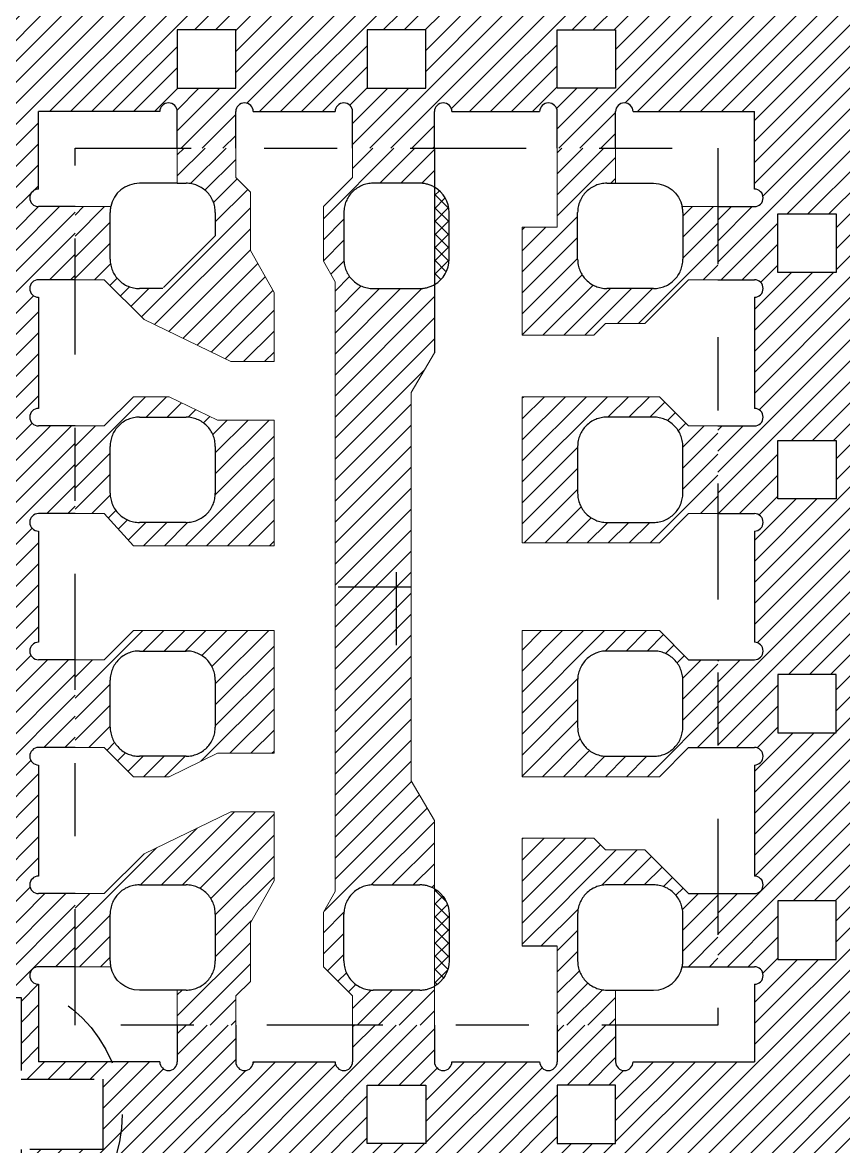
# Model space of a CAD drawing. Header units: millimetres. Extents: x 415.92 to 424.34, y 128.95 to 134.66.
# Drawn here: x 418.001 to 419.125, y 131.117 to 132.655 of the extents above; entities that cross this region are included whole.
import ezdxf

# ---------------------------------------------------------------- set-up
doc = ezdxf.new("R2010")
doc.units = ezdxf.units.MM
doc.header["$LTSCALE"] = 0.5
for name, pattern in [('CENTER', [50.8, 31.75, -6.35, 6.35, -6.35]), ('DASHED', [19.05, 12.7, -6.35]), ('HIDDEN', [0.375, 0.25, -0.125])]:
    doc.linetypes.add(name, pattern=pattern)
for name, color, linetype in [('1D', 4, 'Continuous'), ('BTM', 7, 'HIDDEN'), ('CEN', 2, 'CENTER'), ('HEB', 4, 'Continuous'), ('HET', 6, 'Continuous'), ('PKG', 1, 'CENTER')]:
    doc.layers.add(name, color=color, linetype=linetype)

msp = doc.modelspace()

# ---------------------------------------------------------------- hatches: boundary and pattern name
at = {"layer": 'HEB', "ltscale": 0.1}
h = msp.add_hatch(dxfattribs=at)
h.set_pattern_fill('ANSI31', color=256, scale=0.0064)
h.set_pattern_definition([(45, (430.300537, 132.266394), (-0.01436841, 0.01436841), [])])
h.paths.add_polyline_path([(420.27098, 131.28324), (420.12698, 131.28324), (420.12698, 131.23324), (419.96098, 131.23324, -1), (419.93698, 131.23324), (419.93698, 131.28324), (419.85698, 131.28324), (419.85698, 131.23324, -1), (419.83298, 131.23324), (419.71298, 131.23324, -1), (419.68898, 131.23324), (419.68898, 131.28324), (419.57698, 131.28324), (419.57698, 131.23324, -1), (419.55298, 131.23324), (419.44098, 131.23324, -1), (419.41698, 131.23324), (419.41698, 131.28324), (419.33698, 131.28324), (419.33698, 131.23324, -1), (419.31298, 131.23324), (419.14698, 131.23324), (419.14698, 131.28324), (419.00298, 131.28324), (419.00298, 131.23324), (418.83698, 131.23324, -1), (418.81298, 131.23324), (418.81298, 131.28324), (418.73298, 131.28324), (418.73298, 131.23324, -1), (418.70898, 131.23324), (418.58898, 131.23324, -1), (418.56498, 131.23324), (418.56498, 131.28324), (418.45298, 131.28324), (418.45298, 131.23324, -1), (418.42898, 131.23324), (418.31698, 131.23324, -1), (418.29298, 131.23324), (418.29298, 131.28324), (418.21298, 131.28324), (418.21298, 131.23324, -1), (418.18898, 131.23324), (418.02298, 131.23324), (418.02298, 131.28324), (417.99898, 131.28324), (417.99898, 131.20924), (418.11098, 131.20924), (418.11098, 131.11324), (417.99898, 131.11324), (417.99898, 131.00124), (418.02298, 131.00124), (418.02298, 131.08924), (418.23498, 131.08924), (418.23498, 131.00124), (418.40698, 131.00124), (418.40698, 131.08924), (418.61898, 131.08924), (418.61898, 131.00124), (418.79098, 131.00124), (418.79098, 131.08924), (419.00298, 131.08924), (419.00298, 131.00124), (419.14698, 131.00124), (419.14698, 131.08924), (419.35898, 131.08924), (419.35898, 131.00124), (419.53098, 131.00124), (419.53098, 131.08924), (419.74298, 131.08924), (419.74298, 131.00124), (419.91498, 131.00124), (419.91498, 131.08924), (420.12698, 131.08924), (420.12698, 131.00124), (420.27098, 131.00124)])
h.paths.add_polyline_path([(418.81298, 131.12124), (418.73298, 131.12124), (418.73298, 131.20124), (418.81298, 131.20124)], flags=16)
h.paths.add_polyline_path([(419.33698, 131.20124), (419.41698, 131.20124), (419.41698, 131.12124), (419.33698, 131.12124)], flags=16)
h.paths.add_polyline_path([(418.55298, 131.12124), (418.47298, 131.12124), (418.47298, 131.20124), (418.55298, 131.20124)], flags=16)
h.paths.add_polyline_path([(419.59698, 131.20124), (419.67698, 131.20124), (419.67698, 131.12124), (419.59698, 131.12124)], flags=16)
h.paths.add_polyline_path([(419.85698, 131.20124), (419.93698, 131.20124), (419.93698, 131.12124), (419.85698, 131.12124)], flags=16)
h.paths.add_polyline_path([(417.90298, 131.11324), (417.79098, 131.11324), (417.79098, 131.08924), (417.87898, 131.08924), (417.87898, 131.00124), (417.90298, 131.00124)])
h.paths.add_polyline_path([(417.90298, 131.28324), (417.87898, 131.28324), (417.87898, 131.23324), (417.79098, 131.23324), (417.79098, 131.20924), (417.90298, 131.20924)])
h.paths.add_polyline_path([(418.02298, 131.95924, -1), (418.02298, 131.98324), (418.07298, 131.98324), (418.07298, 132.10324), (418.02298, 132.10324, -1), (418.02298, 132.12724), (418.02298, 132.27924, -1), (418.02298, 132.30324), (418.07298, 132.30324), (418.07298, 132.40324), (418.02298, 132.40324, -1), (418.02298, 132.42724), (418.02298, 132.48324), (417.87898, 132.48324), (417.87898, 132.33724), (417.79098, 132.33724), (417.79098, 132.16524), (417.87898, 132.16524), (417.87898, 131.96924), (417.79098, 131.96924), (417.79098, 131.79724), (417.87898, 131.79724), (417.87898, 131.60124), (417.79098, 131.60124), (417.79098, 131.42924), (417.87898, 131.42924), (417.87898, 131.28324), (417.90298, 131.28324), (417.90298, 131.32124), (417.99898, 131.32124), (417.99898, 131.28324), (418.02298, 131.28324), (418.02298, 131.33924, -1), (418.02298, 131.36324), (418.07298, 131.36324), (418.07298, 131.46324), (418.02298, 131.46324, -1), (418.02298, 131.48724), (418.02298, 131.63924, -1), (418.02298, 131.66324), (418.07298, 131.66324), (418.07298, 131.78324), (418.02298, 131.78324, -1), (418.02298, 131.80724)])
h.paths.add_polyline_path([(417.91098, 132.00324), (417.91098, 132.08324), (417.99098, 132.08324), (417.99098, 132.00324)], flags=16)
h.paths.add_polyline_path([(417.91098, 131.76324), (417.99098, 131.76324), (417.99098, 131.68324), (417.91098, 131.68324)], flags=16)
h.paths.add_polyline_path([(417.91098, 132.31324), (417.91098, 132.39324), (417.99098, 132.39324), (417.99098, 132.31324)], flags=16)
h.paths.add_polyline_path([(419.14698, 131.95924, -1), (419.14698, 131.98324), (419.19698, 131.98324), (419.19698, 132.10324), (419.14698, 132.10324, -1), (419.14698, 132.12724), (419.14698, 132.27924, -1), (419.14698, 132.30324), (419.19698, 132.30324), (419.19698, 132.40324), (419.14698, 132.40324, -1), (419.14698, 132.42724), (419.14698, 132.48324), (419.00298, 132.48324), (419.00298, 132.42724, -1), (419.00298, 132.40324), (418.95298, 132.40324), (418.95298, 132.30324), (419.00298, 132.30324, -1), (419.00298, 132.27924), (419.00298, 132.12724, -1), (419.00298, 132.10324), (418.95298, 132.10324), (418.95298, 131.98324), (419.00298, 131.98324, -1), (419.00298, 131.95924), (419.00298, 131.80724, -1), (419.00298, 131.78324), (418.95298, 131.78324), (418.95298, 131.66324), (419.00298, 131.66324, -1), (419.00298, 131.63924), (419.00298, 131.48724, -1), (419.00298, 131.46324), (418.95298, 131.46324), (418.95298, 131.36324), (419.00298, 131.36324, -1), (419.00298, 131.33924), (419.00298, 131.28324), (419.14698, 131.28324), (419.14698, 131.33924, -1), (419.14698, 131.36324), (419.19698, 131.36324), (419.19698, 131.46324), (419.14698, 131.46324, -1), (419.14698, 131.48724), (419.14698, 131.63924, -1), (419.14698, 131.66324), (419.19698, 131.66324), (419.19698, 131.78324), (419.14698, 131.78324, -1), (419.14698, 131.80724)])
h.paths.add_polyline_path([(419.03498, 132.00324), (419.03498, 132.08324), (419.11498, 132.08324), (419.11498, 132.00324)], flags=16)
h.paths.add_polyline_path([(419.11498, 131.76324), (419.11498, 131.68324), (419.03498, 131.68324), (419.03498, 131.76324)], flags=16)
h.paths.add_polyline_path([(419.03498, 132.31324), (419.03498, 132.39324), (419.11498, 132.39324), (419.11498, 132.31324)], flags=16)
h.paths.add_polyline_path([(419.11498, 131.45324), (419.11498, 131.37324), (419.03498, 131.37324), (419.03498, 131.45324)], flags=16)
h.paths.add_polyline_path([(420.27098, 132.48324), (420.12698, 132.48324), (420.12698, 132.42724, -1), (420.12698, 132.40324), (420.07698, 132.40324), (420.07698, 132.30324), (420.12698, 132.30324, -1), (420.12698, 132.27924), (420.12698, 132.12724, -1), (420.12698, 132.10324), (420.07698, 132.10324), (420.07698, 131.98324), (420.12698, 131.98324, -1), (420.12698, 131.95924), (420.12698, 131.80724, -1), (420.12698, 131.78324), (420.07698, 131.78324), (420.07698, 131.66324), (420.12698, 131.66324, -1), (420.12698, 131.63924), (420.12698, 131.48724, -1), (420.12698, 131.46324), (420.07698, 131.46324), (420.07698, 131.36324), (420.12698, 131.36324, -1), (420.12698, 131.33924), (420.12698, 131.28324), (420.27098, 131.28324)])
h.paths.add_polyline_path([(420.15898, 132.00324), (420.15898, 132.08324), (420.23898, 132.08324), (420.23898, 132.00324)], flags=16)
h.paths.add_polyline_path([(420.23898, 131.76324), (420.23898, 131.68324), (420.15898, 131.68324), (420.15898, 131.76324)], flags=16)
h.paths.add_polyline_path([(420.15898, 132.31324), (420.15898, 132.39324), (420.23898, 132.39324), (420.23898, 132.31324)], flags=16)
h.paths.add_polyline_path([(420.23898, 131.45324), (420.23898, 131.37324), (420.15898, 131.37324), (420.15898, 131.45324)], flags=16)
h.paths.add_polyline_path([(420.27098, 132.72724), (420.12698, 132.72724), (420.12698, 132.67724), (419.96098, 132.67724, -1), (419.93698, 132.67724), (419.93698, 132.72724), (419.85698, 132.72724), (419.85698, 132.67724, -1), (419.83298, 132.67724), (419.71298, 132.67724, -1), (419.68898, 132.67724), (419.68898, 132.72724), (419.57698, 132.72724), (419.57698, 132.67724, -1), (419.55298, 132.67724), (419.44098, 132.67724, -1), (419.41698, 132.67724), (419.41698, 132.72724), (419.33698, 132.72724), (419.33698, 132.67724, -1), (419.31298, 132.67724), (419.14698, 132.67724), (419.14698, 132.72724), (419.00298, 132.72724), (419.00298, 132.67724), (418.83698, 132.67724, -1), (418.81298, 132.67724), (418.81298, 132.72724), (418.73298, 132.72724), (418.73298, 132.67724, -1), (418.70898, 132.67724), (418.58898, 132.67724, -1), (418.56498, 132.67724), (418.56498, 132.72724), (418.45298, 132.72724), (418.45298, 132.67724, -1), (418.42898, 132.67724), (418.31698, 132.67724, -1), (418.29298, 132.67724), (418.29298, 132.72724), (418.21298, 132.72724), (418.21298, 132.67724, -1), (418.18898, 132.67724), (418.02298, 132.67724), (418.02298, 132.72724), (417.87898, 132.72724), (417.87898, 132.67724), (417.79098, 132.67724), (417.79098, 132.53324), (417.87898, 132.53324), (417.87898, 132.48324), (418.02298, 132.48324), (418.02298, 132.53324), (418.18898, 132.53324, -1), (418.21298, 132.53324), (418.21298, 132.48324), (418.29298, 132.48324), (418.29298, 132.53324, -1), (418.31698, 132.53324), (418.42898, 132.53324, -1), (418.45298, 132.53324), (418.45298, 132.48324), (418.56498, 132.48324), (418.56498, 132.53324, -1), (418.58898, 132.53324), (418.70898, 132.53324, -1), (418.73298, 132.53324), (418.73298, 132.48324), (418.81298, 132.48324), (418.81298, 132.53324, -1), (418.83698, 132.53324), (419.00298, 132.53324), (419.00298, 132.48324), (419.14698, 132.48324), (419.14698, 132.53324), (419.31298, 132.53324, -1), (419.33698, 132.53324), (419.33698, 132.48324), (419.41698, 132.48324), (419.41698, 132.53324, -1), (419.44098, 132.53324), (419.55298, 132.53324, -1), (419.57698, 132.53324), (419.57698, 132.48324), (419.68898, 132.48324), (419.68898, 132.53324, -1), (419.71298, 132.53324), (419.83298, 132.53324, -1), (419.85698, 132.53324), (419.85698, 132.48324), (419.93698, 132.48324), (419.93698, 132.53324, -1), (419.96098, 132.53324), (420.12698, 132.53324), (420.12698, 132.48324), (420.27098, 132.48324)])
h.paths.add_polyline_path([(419.93698, 132.56524), (419.85698, 132.56524), (419.85698, 132.64524), (419.93698, 132.64524)], flags=16)
h.paths.add_polyline_path([(419.67698, 132.56524), (419.59698, 132.56524), (419.59698, 132.64524), (419.67698, 132.64524)], flags=16)
h.paths.add_polyline_path([(419.41698, 132.56524), (419.33698, 132.56524), (419.33698, 132.64524), (419.41698, 132.64524)], flags=16)
h.paths.add_polyline_path([(418.81298, 132.56524), (418.73298, 132.56524), (418.73298, 132.64524), (418.81298, 132.64524)], flags=16)
h.paths.add_polyline_path([(418.55298, 132.56524), (418.47298, 132.56524), (418.47298, 132.64524), (418.55298, 132.64524)], flags=16)
h.paths.add_polyline_path([(418.29298, 132.56524), (418.21298, 132.56524), (418.21298, 132.64524), (418.29298, 132.64524)], flags=16)
h.paths.add_polyline_path([(420.27098, 133.92724), (420.12698, 133.92724), (420.12698, 133.87124, -1), (420.12698, 133.84724), (420.07698, 133.84724), (420.07698, 133.74724), (420.12698, 133.74724, -1), (420.12698, 133.72324), (420.12698, 133.57124, -1), (420.12698, 133.54724), (420.07698, 133.54724), (420.07698, 133.42724), (420.12698, 133.42724, -1), (420.12698, 133.40324), (420.12698, 133.25124, -1), (420.12698, 133.22724), (420.07698, 133.22724), (420.07698, 133.10724), (420.12698, 133.10724, -1), (420.12698, 133.08324), (420.12698, 132.93124, -1), (420.12698, 132.90724), (420.07698, 132.90724), (420.07698, 132.80724), (420.12698, 132.80724, -1), (420.12698, 132.78324), (420.12698, 132.72724), (420.27098, 132.72724)])
h.paths.add_polyline_path([(420.23898, 132.89724), (420.23898, 132.81724), (420.15898, 132.81724), (420.15898, 132.89724)], flags=16)
h.paths.add_polyline_path([(420.15898, 133.12724), (420.15898, 133.20724), (420.23898, 133.20724), (420.23898, 133.12724)], flags=16)
h.paths.add_polyline_path([(420.15898, 133.44724), (420.15898, 133.52724), (420.23898, 133.52724), (420.23898, 133.44724)], flags=16)
h.paths.add_polyline_path([(420.15898, 133.75724), (420.15898, 133.83724), (420.23898, 133.83724), (420.23898, 133.75724)], flags=16)
h.paths.add_polyline_path([(420.27098, 134.12124), (417.79098, 134.12124), (417.79098, 133.97724), (417.87898, 133.97724), (417.87898, 133.92724), (418.02298, 133.92724), (418.02298, 133.97724), (418.18898, 133.97724, -1), (418.21298, 133.97724), (418.21298, 133.92724), (418.29298, 133.92724), (418.29298, 133.97724, -1), (418.31698, 133.97724), (418.42898, 133.97724, -1), (418.45298, 133.97724), (418.45298, 133.92724), (418.56498, 133.92724), (418.56498, 133.97724, -1), (418.58898, 133.97724), (418.70898, 133.97724, -1), (418.73298, 133.97724), (418.73298, 133.92724), (418.81298, 133.92724), (418.81298, 133.97724, -1), (418.83698, 133.97724), (419.00298, 133.97724), (419.00298, 133.92724), (419.14698, 133.92724), (419.14698, 133.97724), (419.31298, 133.97724, -1), (419.33698, 133.97724), (419.33698, 133.92724), (419.41698, 133.92724), (419.41698, 133.97724, -1), (419.44098, 133.97724), (419.55298, 133.97724, -1), (419.57698, 133.97724), (419.57698, 133.92724), (419.68898, 133.92724), (419.68898, 133.97724, -1), (419.71298, 133.97724), (419.83298, 133.97724, -1), (419.85698, 133.97724), (419.85698, 133.92724), (419.93698, 133.92724), (419.93698, 133.97724, -1), (419.96098, 133.97724), (420.12698, 133.97724), (420.12698, 133.92724), (420.27098, 133.92724)])
h.paths.add_polyline_path([(419.93698, 134.00924), (419.85698, 134.00924), (419.85698, 134.08924), (419.93698, 134.08924)], flags=16)
h.paths.add_polyline_path([(419.67698, 134.00924), (419.59698, 134.00924), (419.59698, 134.08924), (419.67698, 134.08924)], flags=16)
h.paths.add_polyline_path([(419.41698, 134.00924), (419.33698, 134.00924), (419.33698, 134.08924), (419.41698, 134.08924)], flags=16)
h.paths.add_polyline_path([(418.81298, 134.00924), (418.73298, 134.00924), (418.73298, 134.08924), (418.81298, 134.08924)], flags=16)
h.paths.add_polyline_path([(418.55298, 134.00924), (418.47298, 134.00924), (418.47298, 134.08924), (418.55298, 134.08924)], flags=16)
h.paths.add_polyline_path([(418.29298, 134.00924), (418.21298, 134.00924), (418.21298, 134.08924), (418.29298, 134.08924)], flags=16)
h.paths.add_polyline_path([(419.14698, 133.92724), (419.00298, 133.92724), (419.00298, 133.87124, -1), (419.00298, 133.84724), (418.95298, 133.84724), (418.95298, 133.74724), (419.00298, 133.74724, -1), (419.00298, 133.72324), (419.00298, 133.57124, -1), (419.00298, 133.54724), (418.95298, 133.54724), (418.95298, 133.42724), (419.00298, 133.42724, -1), (419.00298, 133.40324), (419.00298, 133.25124, -1), (419.00298, 133.22724), (418.95298, 133.22724), (418.95298, 133.10724), (419.00298, 133.10724, -1), (419.00298, 133.08324), (419.00298, 132.93124, -1), (419.00298, 132.90724), (418.95298, 132.90724), (418.95298, 132.80724), (419.00298, 132.80724, -1), (419.00298, 132.78324), (419.00298, 132.72724), (419.14698, 132.72724), (419.14698, 132.78324, -1), (419.14698, 132.80724), (419.19698, 132.80724), (419.19698, 132.90724), (419.14698, 132.90724, -1), (419.14698, 132.93124), (419.14698, 133.08324, -1), (419.14698, 133.10724), (419.19698, 133.10724), (419.19698, 133.22724), (419.14698, 133.22724, -1), (419.14698, 133.25124), (419.14698, 133.40324, -1), (419.14698, 133.42724), (419.19698, 133.42724), (419.19698, 133.54724), (419.14698, 133.54724, -1), (419.14698, 133.57124), (419.14698, 133.72324, -1), (419.14698, 133.74724), (419.19698, 133.74724), (419.19698, 133.84724), (419.14698, 133.84724, -1), (419.14698, 133.87124)])
h.paths.add_polyline_path([(419.11498, 133.83724), (419.11498, 133.75724), (419.03498, 133.75724), (419.03498, 133.83724)], flags=16)
h.paths.add_polyline_path([(419.11498, 133.52724), (419.11498, 133.44724), (419.03498, 133.44724), (419.03498, 133.52724)], flags=16)
h.paths.add_polyline_path([(419.11498, 133.20724), (419.11498, 133.12724), (419.03498, 133.12724), (419.03498, 133.20724)], flags=16)
h.paths.add_polyline_path([(419.11498, 132.89724), (419.11498, 132.81724), (419.03498, 132.81724), (419.03498, 132.89724)], flags=16)
h.paths.add_polyline_path([(418.02298, 133.72324, -1), (418.02298, 133.74724), (418.07298, 133.74724), (418.07298, 133.84724), (418.02298, 133.84724, -1), (418.02298, 133.87124), (418.02298, 133.92724), (417.87898, 133.92724), (417.87898, 133.78124), (417.79098, 133.78124), (417.79098, 133.60924), (417.87898, 133.60924), (417.87898, 133.41324), (417.79098, 133.41324), (417.79098, 133.24124), (417.87898, 133.24124), (417.87898, 133.04524), (417.79098, 133.04524), (417.79098, 132.87324), (417.87898, 132.87324), (417.87898, 132.72724), (418.02298, 132.72724), (418.02298, 132.78324, -1), (418.02298, 132.80724), (418.07298, 132.80724), (418.07298, 132.90724), (418.02298, 132.90724, -1), (418.02298, 132.93124), (418.02298, 133.08324, -1), (418.02298, 133.10724), (418.07298, 133.10724), (418.07298, 133.22724), (418.02298, 133.22724, -1), (418.02298, 133.25124), (418.02298, 133.40324, -1), (418.02298, 133.42724), (418.07298, 133.42724), (418.07298, 133.54724), (418.02298, 133.54724, -1), (418.02298, 133.57124)])
h.paths.add_polyline_path([(417.91098, 133.75724), (417.91098, 133.83724), (417.99098, 133.83724), (417.99098, 133.75724)], flags=16)
h.paths.add_polyline_path([(417.99098, 133.52724), (417.99098, 133.44724), (417.91098, 133.44724), (417.91098, 133.52724)], flags=16)
h.paths.add_polyline_path([(417.99098, 133.20724), (417.99098, 133.12724), (417.91098, 133.12724), (417.91098, 133.20724)], flags=16)
h.paths.add_polyline_path([(417.99098, 132.89724), (417.99098, 132.81724), (417.91098, 132.81724), (417.91098, 132.89724)], flags=16)
h = msp.add_hatch(dxfattribs=at)
h.set_pattern_fill('ANSI31', color=256, scale=0.0064)
h.set_pattern_definition([(45, (418.512984, 131.883242), (-0.0143684, 0.0143684), [])])
edge = h.paths.add_edge_path()
edge.add_line((418.91298, 132.30324), (418.95298, 132.30324))
edge.add_line((418.95298, 132.30324), (418.95298, 132.40324))
edge.add_line((418.95298, 132.40324), (418.90418, 132.40324))
edge.add_arc((418.86498, 132.39524), 0.04, 0, 11.53696, ccw=False)
edge.add_line((418.90498, 132.39524), (418.90498, 132.33124))
edge.add_arc((418.86498, 132.33124), 0.04, 270, 360, ccw=False)
edge.add_line((418.86498, 132.29124), (418.80098, 132.29124))
edge.add_arc((418.80098, 132.33124), 0.04, 180, 270, ccw=False)
edge.add_line((418.76098, 132.33124), (418.76098, 132.39524))
edge.add_arc((418.80098, 132.39524), 0.04, 90, 180, ccw=False)
edge.add_line((418.80098, 132.43524), (418.81298, 132.43524))
edge.add_line((418.81298, 132.43524), (418.81298, 132.48324))
edge.add_line((418.81298, 132.48324), (418.73298, 132.48324))
edge.add_line((418.73298, 132.48324), (418.73298, 132.37524))
edge.add_line((418.73298, 132.37524), (418.68499, 132.37524))
edge.add_line((418.68499, 132.37524), (418.68499, 132.22724))
edge.add_line((418.68499, 132.22724), (418.78322, 132.22724))
edge.add_line((418.78322, 132.22724), (418.79922, 132.24324))
edge.add_line((418.79922, 132.24324), (418.85298, 132.24324))
edge.add_line((418.85298, 132.24324), (418.91298, 132.30324))
h.paths.add_polyline_path([(418.95298, 132.10324), (418.91298, 132.10324), (418.87298, 132.14324), (418.68499, 132.14324), (418.68499, 131.94324), (418.87298, 131.94324), (418.91298, 131.98324), (418.95298, 131.98324)])
edge = h.paths.add_edge_path(flags=16)
edge.add_line((418.80098, 132.11524), (418.86498, 132.11524))
edge.add_arc((418.86498, 132.07524), 0.04, 360, 90, ccw=False)
edge.add_line((418.90498, 132.07524), (418.90498, 132.01124))
edge.add_arc((418.86498, 132.01124), 0.04, 270, 360, ccw=False)
edge.add_line((418.86498, 131.97124), (418.80098, 131.97124))
edge.add_arc((418.80098, 132.01124), 0.04, 180, 270, ccw=False)
edge.add_line((418.76098, 132.01124), (418.76098, 132.07524))
edge.add_arc((418.80098, 132.07524), 0.04, 90, 180, ccw=False)
h.paths.add_polyline_path([(418.95298, 131.78324), (418.91298, 131.78324), (418.87298, 131.82324), (418.68498, 131.82324), (418.68498, 131.62324), (418.87298, 131.62324), (418.91298, 131.66324), (418.95298, 131.66324)])
edge = h.paths.add_edge_path(flags=16)
edge.add_line((418.80098, 131.79524), (418.86498, 131.79524))
edge.add_arc((418.86498, 131.75524), 0.04, 0, 90, ccw=False)
edge.add_line((418.90498, 131.75524), (418.90498, 131.69124))
edge.add_arc((418.86498, 131.69124), 0.04, 270, 360, ccw=False)
edge.add_line((418.86498, 131.65124), (418.80098, 131.65124))
edge.add_arc((418.80098, 131.69124), 0.04, 180, 270, ccw=False)
edge.add_line((418.76098, 131.69124), (418.76098, 131.75524))
edge.add_arc((418.80098, 131.75524), 0.04, 90, 180, ccw=False)
edge = h.paths.add_edge_path()
edge.add_line((418.85298, 131.52324), (418.79922, 131.52324))
edge.add_line((418.79922, 131.52324), (418.78322, 131.53924))
edge.add_line((418.78322, 131.53924), (418.68498, 131.53924))
edge.add_line((418.68498, 131.53924), (418.68498, 131.39124))
edge.add_line((418.68498, 131.39124), (418.73298, 131.39124))
edge.add_line((418.73298, 131.39124), (418.73298, 131.28324))
edge.add_line((418.73298, 131.28324), (418.81298, 131.28324))
edge.add_line((418.81298, 131.28324), (418.81298, 131.33124))
edge.add_line((418.81298, 131.33124), (418.80098, 131.33124))
edge.add_arc((418.80098, 131.37124), 0.04, 180, 270, ccw=False)
edge.add_line((418.76098, 131.37124), (418.76098, 131.43524))
edge.add_arc((418.80098, 131.43524), 0.04, 90, 180, ccw=False)
edge.add_line((418.80098, 131.47524), (418.86498, 131.47524))
edge.add_arc((418.86498, 131.43524), 0.04, 0, 90, ccw=False)
edge.add_line((418.90498, 131.43524), (418.90498, 131.37124))
edge.add_arc((418.86498, 131.37124), 0.04, 348.46304, 360, ccw=False)
edge.add_line((418.90418, 131.36324), (418.95298, 131.36324))
edge.add_line((418.95298, 131.36324), (418.95298, 131.46324))
edge.add_line((418.95298, 131.46324), (418.91298, 131.46324))
edge.add_line((418.91298, 131.46324), (418.85298, 131.52324))
edge = h.paths.add_edge_path()
edge.add_line((418.56498, 131.56324), (418.53298, 131.61764))
edge.add_line((418.53298, 131.61764), (418.53298, 132.14884))
edge.add_line((418.53298, 132.14884), (418.56498, 132.20324))
edge.add_line((418.56498, 132.20324), (418.56498, 132.2966))
edge.add_arc((418.54498, 132.33124), 0.04, 270, 300, ccw=False)
edge.add_line((418.54498, 132.29124), (418.48098, 132.29124))
edge.add_arc((418.48098, 132.33124), 0.04, 180, 270, ccw=False)
edge.add_line((418.44098, 132.33124), (418.44098, 132.39524))
edge.add_arc((418.48098, 132.39524), 0.04, 90, 180, ccw=False)
edge.add_line((418.48098, 132.43524), (418.54498, 132.43524))
edge.add_arc((418.54498, 132.39524), 0.04, 60, 90, ccw=False)
edge.add_line((418.56498, 132.42988), (418.56498, 132.48324))
edge.add_line((418.56498, 132.48324), (418.45298, 132.48324))
edge.add_line((418.45298, 132.48324), (418.45298, 132.44324))
edge.add_line((418.45298, 132.44324), (418.41298, 132.40324))
edge.add_line((418.41298, 132.40324), (418.41298, 132.3287))
edge.add_line((418.41298, 132.3287), (418.42898, 132.30029))
edge.add_line((418.42898, 132.30029), (418.42898, 131.4662))
edge.add_line((418.42898, 131.4662), (418.41298, 131.43778))
edge.add_line((418.41298, 131.43778), (418.41298, 131.36324))
edge.add_line((418.41298, 131.36324), (418.45298, 131.32324))
edge.add_line((418.45298, 131.32324), (418.45298, 131.28324))
edge.add_line((418.45298, 131.28324), (418.56498, 131.28324))
edge.add_line((418.56498, 131.28324), (418.56498, 131.3366))
edge.add_arc((418.54498, 131.37124), 0.04, 270, 300, ccw=False)
edge.add_line((418.54498, 131.33124), (418.48098, 131.33124))
edge.add_arc((418.48098, 131.37124), 0.04, 180, 270, ccw=False)
edge.add_line((418.44098, 131.37124), (418.44098, 131.43524))
edge.add_arc((418.48098, 131.43524), 0.04, 90, 180, ccw=False)
edge.add_line((418.48098, 131.47524), (418.54498, 131.47524))
edge.add_arc((418.54498, 131.43524), 0.04, 60, 90, ccw=False)
edge.add_line((418.56498, 131.46988), (418.56498, 131.56324))
edge = h.paths.add_edge_path()
edge.add_line((418.34538, 131.57524), (418.28626, 131.57524))
edge.add_line((418.28626, 131.57524), (418.16744, 131.51769))
edge.add_line((418.16744, 131.51769), (418.11298, 131.46324))
edge.add_line((418.11298, 131.46324), (418.07298, 131.46324))
edge.add_line((418.07298, 131.46324), (418.07298, 131.36324))
edge.add_line((418.07298, 131.36324), (418.12179, 131.36324))
edge.add_arc((418.16098, 131.37124), 0.04, 180, 191.53696, ccw=False)
edge.add_line((418.12098, 131.37124), (418.12098, 131.43524))
edge.add_arc((418.16098, 131.43524), 0.04, 90, 180, ccw=False)
edge.add_line((418.16098, 131.47524), (418.22498, 131.47524))
edge.add_arc((418.22498, 131.43524), 0.04, 360, 90, ccw=False)
edge.add_line((418.26498, 131.43524), (418.26498, 131.37124))
edge.add_arc((418.22498, 131.37124), 0.04, 270, 360, ccw=False)
edge.add_line((418.22498, 131.33124), (418.21298, 131.33124))
edge.add_line((418.21298, 131.33124), (418.21298, 131.28324))
edge.add_line((418.21298, 131.28324), (418.29298, 131.28324))
edge.add_line((418.29298, 131.28324), (418.29298, 131.32324))
edge.add_line((418.29298, 131.32324), (418.31298, 131.34324))
edge.add_line((418.31298, 131.34324), (418.31298, 131.42324))
edge.add_line((418.31298, 131.42324), (418.34538, 131.48078))
edge.add_line((418.34538, 131.48078), (418.34538, 131.57524))
h.paths.add_polyline_path([(418.34538, 131.82324), (418.15298, 131.82324), (418.11298, 131.78324), (418.07298, 131.78324), (418.07298, 131.66324), (418.11298, 131.66324), (418.15298, 131.62324), (418.20183, 131.62324), (418.26791, 131.65524), (418.34538, 131.65524)])
edge = h.paths.add_edge_path(flags=16)
edge.add_arc((418.22498, 131.69124), 0.04, 270, 360, ccw=False)
edge.add_line((418.22498, 131.65124), (418.16098, 131.65124))
edge.add_arc((418.16098, 131.69124), 0.04, 180, 270, ccw=False)
edge.add_line((418.12098, 131.69124), (418.12098, 131.75524))
edge.add_arc((418.16098, 131.75524), 0.04, 90, 180, ccw=False)
edge.add_line((418.16098, 131.79524), (418.22498, 131.79524))
edge.add_arc((418.22498, 131.75524), 0.04, 0, 90, ccw=False)
edge.add_line((418.26498, 131.75524), (418.26498, 131.69124))
h.paths.add_polyline_path([(418.34538, 132.11124), (418.26791, 132.11124), (418.20183, 132.14324), (418.15298, 132.14324), (418.11298, 132.10324), (418.07298, 132.10324), (418.07298, 131.98324), (418.11298, 131.98324), (418.15298, 131.93924), (418.34538, 131.93924)])
edge = h.paths.add_edge_path(flags=16)
edge.add_line((418.22498, 131.97124), (418.16098, 131.97124))
edge.add_arc((418.16098, 132.01124), 0.04, 180, 270, ccw=False)
edge.add_line((418.12098, 132.01124), (418.12098, 132.07524))
edge.add_arc((418.16098, 132.07524), 0.04, 90, 180, ccw=False)
edge.add_line((418.16098, 132.11524), (418.22498, 132.11524))
edge.add_arc((418.22498, 132.07524), 0.04, 360, 90, ccw=False)
edge.add_line((418.26498, 132.07524), (418.26498, 132.01124))
edge.add_arc((418.22498, 132.01124), 0.04, 270, 360, ccw=False)
edge = h.paths.add_edge_path()
edge.add_line((418.34538, 132.2857), (418.31298, 132.34324))
edge.add_line((418.31298, 132.34324), (418.31298, 132.42324))
edge.add_line((418.31298, 132.42324), (418.29298, 132.44324))
edge.add_line((418.29298, 132.44324), (418.29298, 132.48324))
edge.add_line((418.29298, 132.48324), (418.21298, 132.48324))
edge.add_line((418.21298, 132.48324), (418.21298, 132.43524))
edge.add_line((418.21298, 132.43524), (418.22498, 132.43524))
edge.add_arc((418.22498, 132.39524), 0.04, 360, 90, ccw=False)
edge.add_line((418.26498, 132.39524), (418.26498, 132.36324))
edge.add_line((418.26498, 132.36324), (418.19298, 132.29124))
edge.add_line((418.19298, 132.29124), (418.16098, 132.29124))
edge.add_arc((418.16098, 132.33124), 0.04, 180, 270, ccw=False)
edge.add_line((418.12098, 132.33124), (418.12098, 132.39524))
edge.add_arc((418.16098, 132.39524), 0.04, 168.46304, 180, ccw=False)
edge.add_line((418.12179, 132.40324), (418.07298, 132.40324))
edge.add_line((418.07298, 132.40324), (418.07298, 132.30324))
edge.add_line((418.07298, 132.30324), (418.11298, 132.30324))
edge.add_line((418.11298, 132.30324), (418.16744, 132.24879))
edge.add_line((418.16744, 132.24879), (418.28626, 132.19124))
edge.add_line((418.28626, 132.19124), (418.34538, 132.19124))
edge.add_line((418.34538, 132.19124), (418.34538, 132.2857))
at = {"layer": 'HET'}
h = msp.add_hatch(dxfattribs=at)
h.set_pattern_fill('ANSI37', color=256, scale=0.004)
h.set_pattern_definition([(45, (434.909974, 132.904194), (-0.008980256, 0.008980256), []), (135, (434.909974, 132.904194), (-0.008980256, -0.008980256), [])])
h.paths.add_polyline_path([(418.58498, 132.39524, 0.2679492), (418.56498, 132.42988), (418.56498, 132.2966, 0.2679492), (418.58498, 132.33124)])
h.paths.add_polyline_path([(418.58498, 131.43524, 0.2679492), (418.56498, 131.46988), (418.56498, 131.3366, 0.2679492), (418.58498, 131.37124)])

# ---------------------------------------------------------------- linework, layer by layer
for p, q in [((418.02298, 132.42724), (418.02298, 132.53324)), ((418.18898, 132.53324), (418.02298, 132.53324)), ((418.21298, 132.48324), (418.21298, 132.53324)), ((418.29298, 132.48324), (418.29298, 132.53324)), ((418.31698, 132.53324), (418.42898, 132.53324)), ((418.45298, 132.48324), (418.45298, 132.53324)), ((418.56498, 132.48324), (418.56498, 132.53324)), ((418.58898, 132.53324), (418.70898, 132.53324)), ((418.73298, 132.48324), (418.73298, 132.53324)), ((418.81298, 132.48324), (418.81298, 132.53324)), ((418.83698, 132.53324), (419.00298, 132.53324)), ((419.00298, 132.42724), (419.00298, 132.53324)), ((418.56498, 132.48324), (418.56498, 132.20324)), ((418.07298, 132.40324), (418.02298, 132.40324)), ((418.95298, 132.40324), (419.00298, 132.40324)), ((418.07298, 132.30324), (418.02298, 132.30324)), ((418.95298, 132.30324), (419.00298, 132.30324)), ((418.02298, 132.27924), (418.02298, 132.12724)), ((419.00298, 132.27924), (419.00298, 132.12724)), ((418.07298, 132.10324), (418.02298, 132.10324)), ((418.95298, 132.10324), (419.00298, 132.10324)), ((418.07298, 131.98324), (418.02298, 131.98324)), ((418.95298, 131.98324), (419.00298, 131.98324)), ((418.02298, 131.95924), (418.02298, 131.80724)), ((419.00298, 131.95924), (419.00298, 131.80724)), ((418.07298, 131.78324), (418.02298, 131.78324)), ((418.91298, 131.78324), (419.00298, 131.78324)), ((418.07298, 131.66324), (418.02298, 131.66324)), ((418.91298, 131.66324), (419.00298, 131.66324)), ((418.02298, 131.63924), (418.02298, 131.48724)), ((419.00298, 131.63924), (419.00298, 131.48724)), ((418.07298, 131.46324), (418.02298, 131.46324)), ((418.91298, 131.46324), (419.00298, 131.46324)), ((418.07298, 131.36324), (418.02298, 131.36324)), ((418.90418, 131.36324), (419.00298, 131.36324)), ((418.02298, 131.33924), (418.02298, 131.23324)), ((419.00298, 131.33924), (419.00298, 131.23324)), ((418.21298, 131.28324), (418.21298, 131.23324)), ((418.29298, 131.28324), (418.29298, 131.23324)), ((418.45298, 131.28324), (418.45298, 131.23324)), ((418.56498, 131.28324), (418.56498, 131.23324)), ((418.73298, 131.28324), (418.73298, 131.23324)), ((418.81298, 131.28324), (418.81298, 131.23324)), ((418.18898, 131.23324), (418.02298, 131.23324)), ((418.31698, 131.23324), (418.42898, 131.23324)), ((418.58898, 131.23324), (418.70898, 131.23324)), ((418.83698, 131.23324), (419.00298, 131.23324))]:
    msp.add_line(p, q)
at = {"lineweight": 0}
for p, q in [((418.21298, 132.48324), (418.21298, 132.43524)), ((418.29298, 132.48324), (418.29298, 132.44324)), ((418.45298, 132.48324), (418.45298, 132.44324)), ((418.73298, 132.48324), (418.73298, 132.37524)), ((418.81298, 132.48324), (418.81298, 132.43524)), ((418.29298, 132.44324), (418.31298, 132.42324)), ((418.45298, 132.44324), (418.41298, 132.40324)), ((418.31298, 132.42324), (418.31298, 132.34324)), ((418.07298, 132.40324), (418.12179, 132.40324)), ((418.41298, 132.40324), (418.41298, 132.3287)), ((418.95298, 132.40324), (418.90418, 132.40324)), ((418.68499, 132.37524), (418.73298, 132.37524)), ((418.68499, 132.37524), (418.68499, 132.22724)), ((418.31298, 132.34324), (418.34538, 132.2857)), ((418.41298, 132.3287), (418.42898, 132.30029)), ((418.07298, 132.30324), (418.11298, 132.30324)), ((418.11298, 132.30324), (418.16744, 132.24879)), ((418.42898, 132.30029), (418.42898, 131.4662)), ((418.91298, 132.30324), (418.85298, 132.24324)), ((418.95298, 132.30324), (418.91298, 132.30324)), ((418.34538, 132.2857), (418.34538, 132.19124)), ((418.16744, 132.24879), (418.28626, 132.19124)), ((418.79922, 132.24324), (418.78322, 132.22724)), ((418.79922, 132.24324), (418.85298, 132.24324)), ((418.68499, 132.22724), (418.78322, 132.22724)), ((418.34538, 132.19124), (418.28626, 132.19124)), ((418.53298, 132.14884), (418.56498, 132.20324)), ((418.53298, 132.14884), (418.53298, 131.61764)), ((418.11298, 132.10324), (418.15298, 132.14324)), ((418.20183, 132.14324), (418.15298, 132.14324)), ((418.20183, 132.14324), (418.26791, 132.11124)), ((418.87298, 132.14324), (418.68499, 132.14324)), ((418.68499, 132.14324), (418.68499, 131.94324)), ((418.91298, 132.10324), (418.87298, 132.14324)), ((418.07298, 132.10324), (418.11298, 132.10324)), ((418.34538, 132.11124), (418.26791, 132.11124)), ((418.34538, 132.11124), (418.34538, 131.93924)), ((418.95298, 132.10324), (418.91298, 132.10324)), ((418.07298, 131.98324), (418.11298, 131.98324)), ((418.11298, 131.98324), (418.15298, 131.93924)), ((418.91298, 131.98324), (418.87298, 131.94324)), ((418.95298, 131.98324), (418.91298, 131.98324)), ((418.15298, 131.93924), (418.34538, 131.93924)), ((418.87298, 131.94324), (418.68499, 131.94324)), ((418.11298, 131.78324), (418.15298, 131.82324)), ((418.34538, 131.82324), (418.15298, 131.82324)), ((418.34538, 131.82324), (418.34538, 131.65524)), ((418.68499, 131.82324), (418.87298, 131.82324)), ((418.68499, 131.82324), (418.68499, 131.62324)), ((418.91298, 131.78324), (418.87298, 131.82324)), ((418.07298, 131.78324), (418.10361, 131.78324)), ((418.07298, 131.78324), (418.10361, 131.78324)), ((418.07298, 131.78324), (418.11298, 131.78324)), ((418.07298, 131.66324), (418.10361, 131.66324)), ((418.07298, 131.66324), (418.11298, 131.66324)), ((418.11298, 131.66324), (418.15298, 131.62324)), ((418.20183, 131.62324), (418.26791, 131.65524)), ((418.34538, 131.65524), (418.26791, 131.65524)), ((418.91298, 131.66324), (418.87298, 131.62324)), ((418.20183, 131.62324), (418.15298, 131.62324)), ((418.68499, 131.62324), (418.87298, 131.62324)), ((418.87298, 131.62324), (418.7932, 131.62324)), ((418.53298, 131.61764), (418.56498, 131.56324)), ((418.16744, 131.51769), (418.28626, 131.57524)), ((418.34538, 131.57524), (418.28626, 131.57524)), ((418.34538, 131.48078), (418.34538, 131.57524)), ((418.56498, 131.56324), (418.56498, 131.28324)), ((418.68497, 131.53924), (418.78322, 131.53924)), ((418.68498, 131.53924), (418.68498, 131.39124)), ((418.79922, 131.52324), (418.78322, 131.53924)), ((418.11298, 131.46324), (418.16744, 131.51769)), ((418.79922, 131.52324), (418.85298, 131.52324)), ((418.91298, 131.46324), (418.85298, 131.52324)), ((418.31298, 131.42324), (418.34538, 131.48078)), ((418.07298, 131.46324), (418.11298, 131.46324)), ((418.41298, 131.43778), (418.42898, 131.4662)), ((418.41298, 131.36324), (418.41298, 131.43778)), ((418.31298, 131.34324), (418.31298, 131.42324)), ((418.73298, 131.28324), (418.73298, 131.39124)), ((418.07298, 131.36324), (418.12179, 131.36324)), ((418.41298, 131.36324), (418.45298, 131.32324)), ((418.45298, 131.32324), (418.41298, 131.36324)), ((418.21298, 131.28324), (418.21298, 131.33124)), ((418.31298, 131.34324), (418.29298, 131.32324)), ((418.29298, 131.32324), (418.31298, 131.34324)), ((418.81298, 131.28324), (418.81298, 131.33124)), ((418.29298, 131.28324), (418.29298, 131.32324)), ((418.45298, 131.28324), (418.45298, 131.32324))]:
    msp.add_line(p, q, dxfattribs=at)
at = {"ltscale": 0.1}
msp.add_line((418.73298, 131.39124), (418.68498, 131.39124), dxfattribs=at)
at = {"ltscale": 0.2}
for points in [[(418.21298, 132.43524), (418.16098, 132.43524, 0.356394), (418.12179, 132.40324, 0.356394)], [(418.56498, 132.2966, 0.2679492), (418.58498, 132.33124), (418.58498, 132.39524, 0.2679492), (418.56498, 132.42988)], [(418.81298, 132.43524), (418.86498, 132.43524, -0.356394), (418.90418, 132.40324, -0.356394)], [(418.56498, 131.46988, -0.2679492), (418.58498, 131.43524), (418.58498, 131.37124, -0.2679492), (418.56498, 131.3366)], [(418.21298, 131.33124), (418.16098, 131.33124, -0.356394), (418.12179, 131.36324, -0.356394)], [(418.81298, 131.33124), (418.86498, 131.33124, 0.356394), (418.90418, 131.36324, 0.356394)]]:
    msp.add_lwpolyline(points, format="xyb", dxfattribs=at)
at = {"ltscale": 0.1}
for centre, start, end in [((418.20098, 132.53324), 0, 180), ((418.30498, 132.53324), 0, 180), ((418.44098, 132.53324), 0, 180), ((418.57698, 132.53324), 0, 180), ((418.72098, 132.53324), 360, 180), ((418.82498, 132.53324), 360, 180), ((418.02298, 132.41524), 90, 270), ((419.00298, 132.41524), 270, 90), ((418.02298, 132.29124), 90, 270), ((419.00298, 132.29124), 270, 90), ((418.02298, 132.11524), 90, 270), ((419.00298, 132.11524), 270, 90), ((418.02298, 131.97124), 90, 270), ((419.00298, 131.97124), 270, 90), ((418.02298, 131.79524), 90, 270), ((419.00298, 131.79524), 270, 90), ((418.02298, 131.65124), 90, 270), ((419.00298, 131.65124), 270, 90), ((418.02298, 131.47524), 90, 270), ((419.00298, 131.47524), 270, 90), ((418.02298, 131.35124), 90, 270), ((419.00298, 131.35124), 270, 90), ((418.20098, 131.23324), 180, 360), ((418.30498, 131.23324), 180, 360), ((418.44098, 131.23324), 180, 360), ((418.57698, 131.23324), 180, 360), ((418.72098, 131.23324), 180, 0), ((418.82498, 131.23324), 180, 0)]:
    msp.add_arc(centre, 0.012, start, end, dxfattribs=at)
at = {"layer": '1D', "linetype": 'DASHED', "ltscale": 0.01}
msp.add_circle((417.95098, 131.16124), 0.1866, dxfattribs=at)
at = {"layer": 'BTM', "ltscale": 0.2}
for points in [[(418.21298, 132.56524), (418.29298, 132.56524), (418.29298, 132.64524), (418.21298, 132.64524)], [(418.47298, 132.56524), (418.55298, 132.56524), (418.55298, 132.64524), (418.47298, 132.64524)], [(418.81298, 132.56524), (418.73298, 132.56524), (418.73298, 132.64524), (418.81298, 132.64524)], [(419.11498, 132.31324), (419.03498, 132.31324), (419.03498, 132.39324), (419.11498, 132.39324)], [(419.11498, 132.00324), (419.03498, 132.00324), (419.03498, 132.08324), (419.11498, 132.08324)], [(419.11498, 131.76324), (419.03498, 131.76324), (419.03498, 131.68324), (419.11498, 131.68324)], [(419.11498, 131.45324), (419.03498, 131.45324), (419.03498, 131.37324), (419.11498, 131.37324)], [(418.47298, 131.20124), (418.55298, 131.20124), (418.55298, 131.12124), (418.47298, 131.12124)], [(418.81298, 131.20124), (418.73298, 131.20124), (418.73298, 131.12124), (418.81298, 131.12124)]]:
    msp.add_lwpolyline(points, close=True, dxfattribs=at)
for points in [[(418.21298, 132.43524), (418.22498, 132.43524, -0.4142136), (418.26498, 132.39524), (418.26498, 132.36324), (418.19298, 132.29124), (418.16098, 132.29124, -0.4142136), (418.12098, 132.33124), (418.12098, 132.39524, -0.050382), (418.12179, 132.40324, -0.050382)], [(418.56498, 132.42988, 0.1316525), (418.54498, 132.43524), (418.48098, 132.43524, 0.4142136), (418.44098, 132.39524), (418.44098, 132.33124, 0.4142136), (418.48098, 132.29124), (418.54498, 132.29124, 0.1316525), (418.56498, 132.2966, 0.1316525)], [(418.90418, 132.40324, -0.050382), (418.90498, 132.39524), (418.90498, 132.33124, -0.4142136), (418.86498, 132.29124), (418.80098, 132.29124, -0.4142136), (418.76098, 132.33124), (418.76098, 132.39524, -0.4142136), (418.80098, 132.43524), (418.81298, 132.43524)], [(418.12179, 131.36324, -0.050382), (418.12098, 131.37124), (418.12098, 131.43524, -0.4142136), (418.16098, 131.47524), (418.22498, 131.47524, -0.4142136), (418.26498, 131.43524), (418.26498, 131.37124, -0.4142136), (418.22498, 131.33124), (418.21298, 131.33124)], [(418.56498, 131.3366, -0.1316525), (418.54498, 131.33124), (418.48098, 131.33124, -0.4142136), (418.44098, 131.37124), (418.44098, 131.43524, -0.4142136), (418.48098, 131.47524), (418.54498, 131.47524, -0.1316525), (418.56498, 131.46988, -0.1316525)], [(418.90418, 131.36324, 0.050382), (418.90498, 131.37124), (418.90498, 131.43524, 0.4142136), (418.86498, 131.47524), (418.80098, 131.47524, 0.4142136), (418.76098, 131.43524), (418.76098, 131.37124, 0.4142136), (418.80098, 131.33124), (418.81298, 131.33124)]]:
    msp.add_lwpolyline(points, format="xyb", dxfattribs=at)
for points in [[(418.16098, 132.11524), (418.22498, 132.11524, -0.4142136), (418.26498, 132.07524), (418.26498, 132.01124, -0.4142136), (418.22498, 131.97124), (418.16098, 131.97124, -0.4142136), (418.12098, 132.01124), (418.12098, 132.07524, -0.4142136)], [(418.86498, 132.11524), (418.80098, 132.11524, 0.4142136), (418.76098, 132.07524), (418.76098, 132.01124, 0.4142136), (418.80098, 131.97124), (418.86498, 131.97124, 0.4142136), (418.90498, 132.01124), (418.90498, 132.07524, 0.4142136)], [(418.16098, 131.79524), (418.22498, 131.79524, -0.4142136), (418.26498, 131.75524), (418.26498, 131.69124, -0.4142136), (418.22498, 131.65124), (418.16098, 131.65124, -0.4142136), (418.12098, 131.69124), (418.12098, 131.75524, -0.4142136)], [(418.86498, 131.79524), (418.80098, 131.79524, 0.4142136), (418.76098, 131.75524), (418.76098, 131.69124, 0.4142136), (418.80098, 131.65124), (418.86498, 131.65124, 0.4142136), (418.90498, 131.69124), (418.90498, 131.75524, 0.4142136)]]:
    msp.add_lwpolyline(points, format="xyb", close=True, dxfattribs=at)
at = {"layer": 'BTM', "ltscale": 0.3}
msp.add_lwpolyline([(417.79098, 131.23324), (417.79098, 131.20924), (417.90298, 131.20924), (417.90298, 131.32124), (417.99898, 131.32124), (417.99898, 131.20924), (418.11098, 131.20924), (418.11098, 131.11324), (417.99898, 131.11324), (417.99898, 131.00124), (418.02298, 131.00124)], dxfattribs=at)
at = {"layer": 'CEN', "ltscale": 0.005}
for p, q in [((418.51298, 131.80324), (418.51298, 131.96324)), ((418.43298, 131.88324), (418.59298, 131.88324))]:
    msp.add_line(p, q, dxfattribs=at)
at = {"layer": 'PKG', "ltscale": 0.01}
msp.add_lwpolyline([(418.07298, 132.48324), (418.95298, 132.48324), (418.95298, 131.28324), (418.07298, 131.28324)], close=True, dxfattribs=at)

doc.saveas('drawing.dxf')
